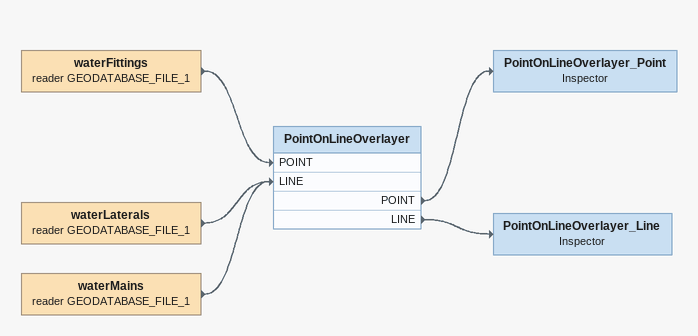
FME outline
waterFittings (reader GEODATABASE_FILE_1)
    -> PointOnLineOverlayer [POINT]
waterLaterals (reader GEODATABASE_FILE_1)
    -> PointOnLineOverlayer [LINE]
waterMains (reader GEODATABASE_FILE_1)
    -> PointOnLineOverlayer [LINE]
PointOnLineOverlayer
    POINT -> PointOnLineOverlayer_Point
    LINE -> PointOnLineOverlayer_Line
PointOnLineOverlayer_Point: Inspector
PointOnLineOverlayer_Line: Inspector
